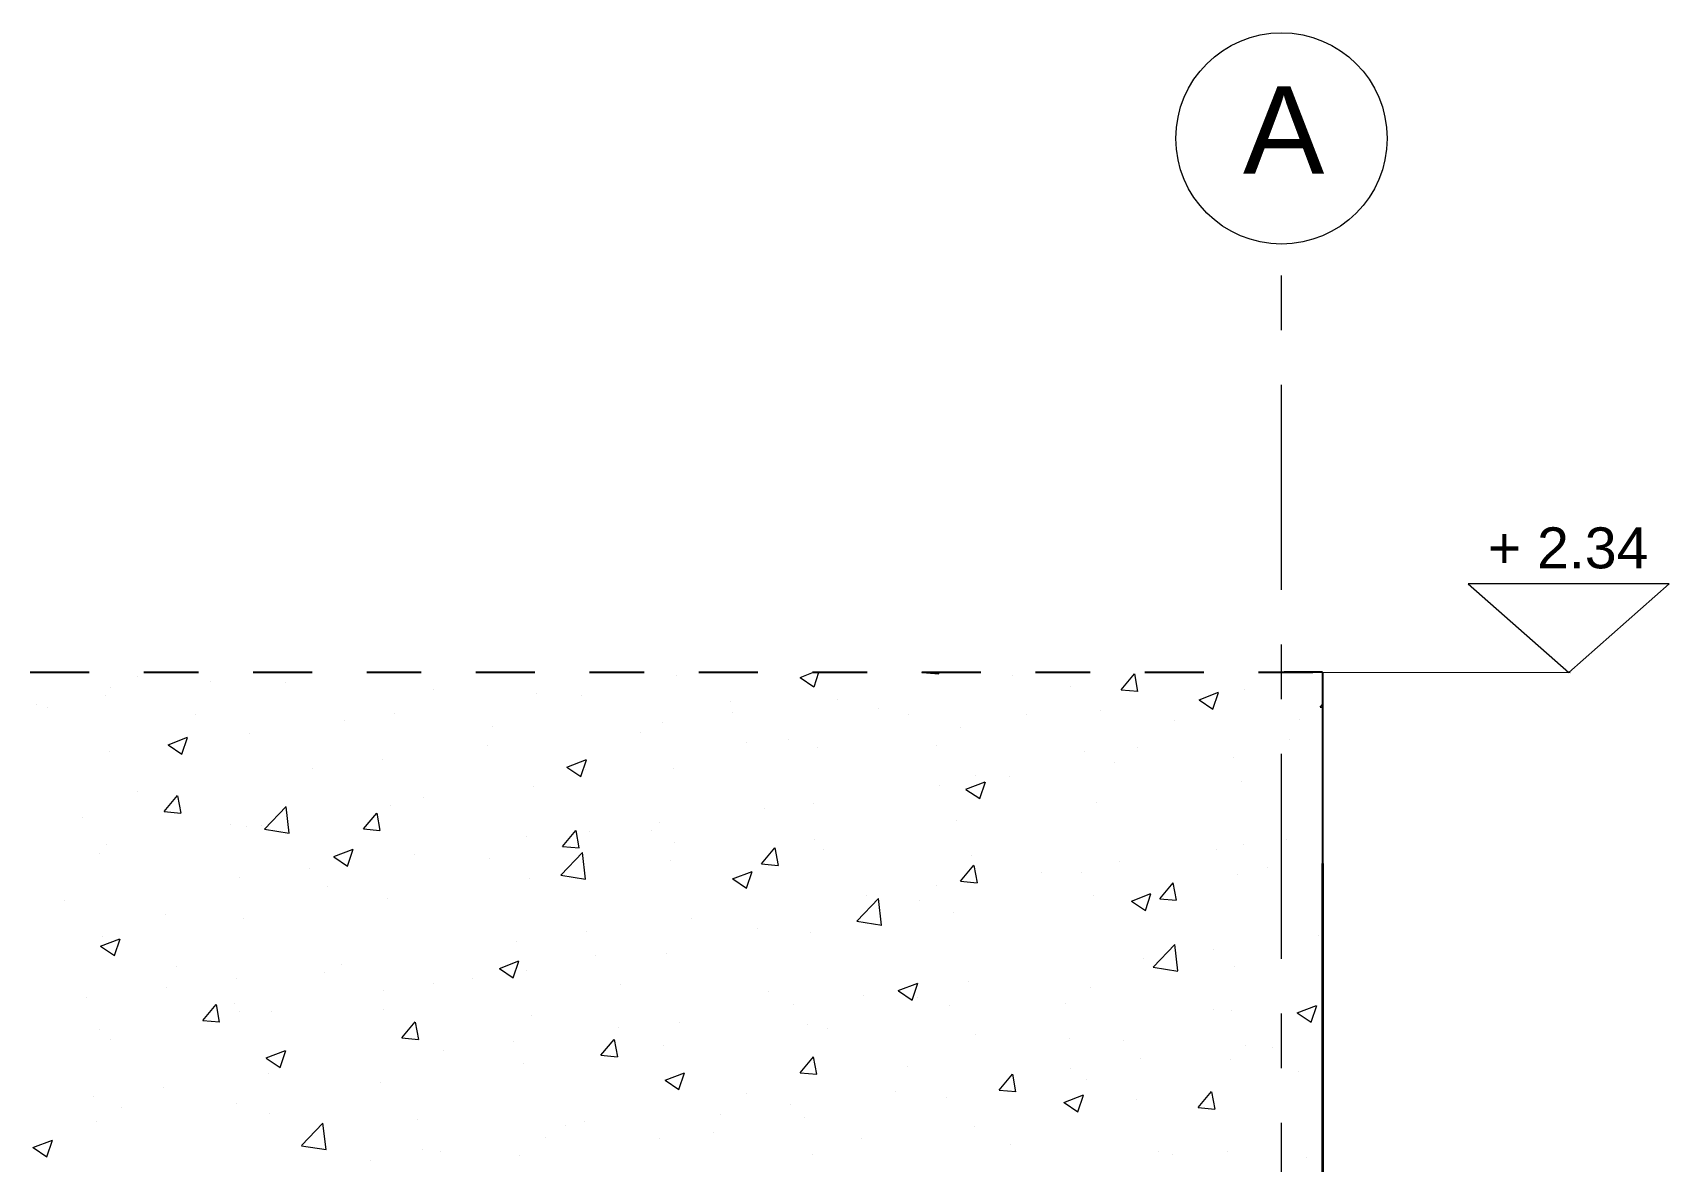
# Model space of a CAD drawing. Header units: inches. Extents: x -1721 to -596, y -6348 to -3031.
# Drawn here: x -813.54 to -810.545, y -3137.56 to -3135.495 of the extents above; entities that cross this region are included whole.
import ezdxf

# ---------------------------------------------------------------- set-up
doc = ezdxf.new("R2010")
doc.units = ezdxf.units.IN
doc.header["$MEASUREMENT"] = 0
for name, pattern in [('$0$ACAD_ISO10W100', [18, 12, -3, 0, -3]), ('$0$CENTERX2', [4, 2.5, -0.5, 0.5, -0.5]), ('$0$CENTRO2', [1.125, 0.75, -0.125, 0.125, -0.125])]:
    doc.linetypes.add(name, pattern=pattern)
for name, color, linetype, lineweight in [('$0$A-ANNO-SYMB', 3, 'Continuous', 18), ('$0$A-ANNO-TEXT', 3, 'Continuous', 18), ('$0$A-ELEV-MBE1', 1, 'Continuous', 35), ('$0$A-ELEV-PATT', 8, 'Continuous', 18), ('$0$AA pareti non sezionate', 2, 'Continuous', 25), ('$0$SEZIONE ARREDO', 8, 'Continuous', 25), ('$1$AA - linee quote', 3, 'Continuous', 13)]:
    doc.layers.add(name, color=color, linetype=linetype, lineweight=lineweight)
doc.styles.add('$0$ARIAL', font='Arial.ttf')
doc.styles.add('$0$E-ARIAL', font='Arial.ttf')

msp = doc.modelspace()

# ---------------------------------------------------------------- linework, layer by layer
at = {"layer": '$0$A-ANNO-SYMB'}
for p, q in [((-810.545, -3136.5035), (-810.913, -3136.5035)), ((-810.913, -3136.5035), (-810.729, -3136.6658)), ((-810.729, -3136.6658), (-810.545, -3136.5035)), ((-811.1798, -3136.6652), (-811.1798, -3136.6652)), ((-811.1798, -3136.6652), (-810.7262, -3136.6653)), ((-810.7262, -3136.6653), (-810.7262, -3136.6653))]:
    msp.add_line(p, q, dxfattribs=at)
at = {"layer": '$0$A-ELEV-MBE1'}
msp.add_line((-811.1798, -3137.0151), (-811.1798, -3139.2145), dxfattribs=at)
at = {"layer": '$0$A-ELEV-PATT', "linetype": 'Continuous'}
for p, q in [((-812.1358, -3136.6746), (-812.1112, -3136.6652)), ((-812.1103, -3136.6918), (-812.1014, -3136.6652)), ((-811.9126, -3136.6653), (-811.9125, -3136.6652)), ((-811.9125, -3136.6654), (-811.8821, -3136.668)), ((-811.8817, -3136.6682), (-811.8823, -3136.6652)), ((-811.5482, -3136.6972), (-811.5237, -3136.668)), ((-811.5174, -3136.7), (-811.5233, -3136.6682)), ((-813.3972, -3136.6933), (-813.3972, -3136.6933)), ((-813.3487, -3136.6733), (-813.3487, -3136.6733)), ((-813.2147, -3136.6824), (-813.2147, -3136.6824)), ((-813.0775, -3136.6847), (-813.0775, -3136.6847)), ((-812.8063, -3136.6962), (-812.8063, -3136.6962)), ((-812.3616, -3136.6716), (-812.3616, -3136.6716)), ((-812.1356, -3136.6748), (-812.1104, -3136.6918)), ((-811.7468, -3136.6719), (-811.7468, -3136.6719)), ((-811.6406, -3136.6912), (-811.6406, -3136.6912)), ((-811.5481, -3136.6972), (-811.5178, -3136.6999)), ((-811.3226, -3136.6963), (-811.3226, -3136.6963)), ((-813.5343, -3136.7245), (-813.5343, -3136.7245)), ((-813.4071, -3136.7078), (-813.4071, -3136.7078)), ((-812.6182, -3136.7041), (-812.6182, -3136.7041)), ((-812.5351, -3136.7076), (-812.5351, -3136.7076)), ((-812.2639, -3136.7191), (-812.2639, -3136.7191)), ((-812.0676, -3136.7142), (-812.0676, -3136.7142)), ((-811.4057, -3136.7153), (-811.3701, -3136.7017)), ((-811.4056, -3136.7155), (-811.3803, -3136.7325)), ((-811.3803, -3136.7325), (-811.37, -3136.7018)), ((-811.1838, -3136.7291), (-811.1798, -3136.7242)), ((-811.1838, -3136.7291), (-811.1798, -3136.7295)), ((-813.5127, -3136.73), (-813.5127, -3136.73)), ((-813.2416, -3136.7415), (-813.2416, -3136.7415)), ((-812.9704, -3136.7529), (-812.9704, -3136.7529)), ((-812.879, -3136.7399), (-812.879, -3136.7399)), ((-812.3871, -3136.7562), (-812.3871, -3136.7562)), ((-812.26, -3136.7395), (-812.26, -3136.7395)), ((-811.9928, -3136.7305), (-811.9928, -3136.7305)), ((-811.9369, -3136.7421), (-811.9369, -3136.7421)), ((-811.7216, -3136.742), (-811.7216, -3136.742)), ((-811.5865, -3136.7344), (-811.5865, -3136.7344)), ((-811.4504, -3136.7535), (-811.4504, -3136.7535)), ((-811.2226, -3136.7519), (-811.2226, -3136.7519)), ((-813.2927, -3136.7978), (-813.2571, -3136.7841)), ((-813.2672, -3136.815), (-813.2569, -3136.7843)), ((-813.1428, -3136.778), (-813.1428, -3136.778)), ((-812.6992, -3136.7644), (-812.6992, -3136.7644)), ((-812.428, -3136.7759), (-812.428, -3136.7759)), ((-812.1568, -3136.7873), (-812.1568, -3136.7873)), ((-811.8431, -3136.7669), (-811.8431, -3136.7669)), ((-811.24, -3136.788), (-811.24, -3136.788)), ((-813.3994, -3136.8105), (-813.3994, -3136.8105)), ((-813.2925, -3136.7979), (-813.2673, -3136.815)), ((-812.708, -3136.7985), (-812.708, -3136.7985)), ((-812.2331, -3136.793), (-812.2331, -3136.793)), ((-812.1039, -3136.8026), (-812.1039, -3136.8026)), ((-811.8857, -3136.7988), (-811.8857, -3136.7988)), ((-811.6145, -3136.8102), (-811.6145, -3136.8102)), ((-811.5189, -3136.8028), (-811.5189, -3136.8028)), ((-813.0275, -3136.8406), (-813.0275, -3136.8406)), ((-812.9004, -3136.8238), (-812.9004, -3136.8238)), ((-812.5626, -3136.8385), (-812.527, -3136.8248)), ((-812.5625, -3136.8386), (-812.5372, -3136.8557)), ((-812.5372, -3136.8557), (-812.5269, -3136.825)), ((-812.5294, -3136.8438), (-812.5294, -3136.8438)), ((-812.3677, -3136.8407), (-812.3677, -3136.8407)), ((-811.5608, -3136.8302), (-811.5608, -3136.8302)), ((-811.3433, -3136.8217), (-811.3433, -3136.8217)), ((-812.6243, -3136.8733), (-812.6243, -3136.8733)), ((-811.8804, -3136.8723), (-811.8804, -3136.8723)), ((-811.8325, -3136.8792), (-811.797, -3136.8655)), ((-811.8152, -3136.8536), (-811.8152, -3136.8536)), ((-811.8071, -3136.8963), (-811.7968, -3136.8656)), ((-811.7532, -3136.8556), (-811.7532, -3136.8556)), ((-811.3288, -3136.8654), (-811.3288, -3136.8654)), ((-813.3484, -3136.8828), (-813.3484, -3136.8828)), ((-813.2996, -3136.9199), (-813.2751, -3136.8907)), ((-813.2687, -3136.9227), (-813.2746, -3136.8909)), ((-812.8257, -3136.8947), (-812.8257, -3136.8947)), ((-812.1114, -3136.9045), (-812.1114, -3136.9045)), ((-811.8324, -3136.8793), (-811.8071, -3136.8963)), ((-811.5926, -3136.9035), (-811.5926, -3136.9035)), ((-813.4497, -3136.9315), (-813.4497, -3136.9315)), ((-813.2995, -3136.92), (-813.2691, -3136.9226)), ((-813.1161, -3136.9522), (-813.0765, -3136.9109)), ((-813.0709, -3136.9593), (-813.0765, -3136.911)), ((-812.9352, -3136.9518), (-812.9107, -3136.9226)), ((-812.9044, -3136.9546), (-812.9102, -3136.9228)), ((-812.8852, -3136.909), (-812.8852, -3136.909)), ((-812.2012, -3136.9145), (-812.2012, -3136.9145)), ((-811.8492, -3136.936), (-811.8492, -3136.936)), ((-813.1786, -3136.9429), (-813.1786, -3136.9429)), ((-813.149, -3136.9471), (-813.149, -3136.9471)), ((-813.1219, -3136.9455), (-813.1219, -3136.9455)), ((-813.116, -3136.9523), (-813.0708, -3136.9593)), ((-812.9351, -3136.9518), (-812.9048, -3136.9545)), ((-812.9074, -3136.9544), (-812.9074, -3136.9544)), ((-812.6362, -3136.9658), (-812.6362, -3136.9658)), ((-812.5708, -3136.9837), (-812.5463, -3136.9545)), ((-812.54, -3136.9865), (-812.5459, -3136.9547)), ((-812.5208, -3136.9566), (-812.5208, -3136.9566)), ((-812.4077, -3136.9553), (-812.4077, -3136.9553)), ((-812.3936, -3136.9399), (-812.3936, -3136.9399)), ((-813.4182, -3136.9964), (-813.4182, -3136.9964)), ((-813.4056, -3136.9796), (-813.4056, -3136.9796)), ((-812.9894, -3137.0023), (-812.9539, -3136.9887)), ((-812.964, -3137.0195), (-812.9537, -3136.9888)), ((-812.5739, -3137.0362), (-812.5343, -3136.995)), ((-812.5708, -3136.9837), (-812.5404, -3136.9864)), ((-812.5287, -3137.0434), (-812.5343, -3136.9951)), ((-812.365, -3136.9773), (-812.365, -3136.9773)), ((-812.2065, -3137.0155), (-812.182, -3136.9864)), ((-812.1756, -3137.0184), (-812.1815, -3136.9865)), ((-812.1101, -3136.9718), (-812.1101, -3136.9718)), ((-812.0938, -3136.9888), (-812.0938, -3136.9888)), ((-811.3736, -3136.9884), (-811.3736, -3136.9884)), ((-811.3249, -3136.9806), (-811.3249, -3136.9806)), ((-811.2465, -3136.9716), (-811.2465, -3136.9716)), ((-813.034, -3137.0242), (-813.034, -3137.0242)), ((-812.9893, -3137.0025), (-812.964, -3137.0195)), ((-812.8416, -3136.9988), (-812.8416, -3136.9988)), ((-812.7039, -3137.0062), (-812.7039, -3137.0062)), ((-812.3739, -3137.0098), (-812.3739, -3137.0098)), ((-812.2064, -3137.0156), (-812.176, -3137.0183)), ((-811.8421, -3137.0474), (-811.8176, -3137.0182)), ((-811.8227, -3137.0002), (-811.8227, -3137.0002)), ((-811.8113, -3137.0503), (-811.8171, -3137.0184)), ((-811.5515, -3137.0117), (-811.5515, -3137.0117)), ((-811.2803, -3137.0231), (-811.2803, -3137.0231)), ((-813.1612, -3137.0409), (-813.1612, -3137.0409)), ((-813.0002, -3137.0571), (-813.0002, -3137.0571)), ((-812.6305, -3137.0424), (-812.6305, -3137.0424)), ((-812.5738, -3137.0364), (-812.5286, -3137.0434)), ((-812.2594, -3137.043), (-812.2238, -3137.0294)), ((-812.2592, -3137.0431), (-812.234, -3137.0602)), ((-812.2339, -3137.0602), (-812.2236, -3137.0295)), ((-811.8869, -3137.0559), (-811.8869, -3137.0559)), ((-811.842, -3137.0475), (-811.8117, -3137.0501)), ((-811.6945, -3137.0306), (-811.6945, -3137.0306)), ((-811.6211, -3137.0314), (-811.6211, -3137.0314)), ((-811.4777, -3137.0793), (-811.4532, -3137.0501)), ((-811.4469, -3137.0821), (-811.4528, -3137.0503)), ((-811.335, -3137.0345), (-811.335, -3137.0345)), ((-813.482, -3137.0832), (-813.482, -3137.0832)), ((-812.8913, -3137.0781), (-812.8913, -3137.0781)), ((-812.0318, -3137.1203), (-811.9922, -3137.0791)), ((-812.014, -3137.0727), (-812.014, -3137.0727)), ((-811.9866, -3137.1275), (-811.9922, -3137.0792)), ((-811.9174, -3137.0823), (-811.9174, -3137.0823)), ((-811.5988, -3137.0726), (-811.5988, -3137.0726)), ((-811.5293, -3137.0837), (-811.4937, -3137.07)), ((-811.5292, -3137.0838), (-811.5039, -3137.1009)), ((-811.5039, -3137.1009), (-811.4936, -3137.0702)), ((-811.4777, -3137.0794), (-811.4473, -3137.082)), ((-813.2964, -3137.1079), (-813.2964, -3137.1079)), ((-813.1552, -3137.1162), (-813.1552, -3137.1162)), ((-812.3349, -3137.1149), (-812.3349, -3137.1149)), ((-811.8554, -3137.1051), (-811.8554, -3137.1051)), ((-812.5273, -3137.1402), (-812.5273, -3137.1402)), ((-812.2137, -3137.1331), (-812.2137, -3137.1331)), ((-812.1162, -3137.1409), (-812.1162, -3137.1409)), ((-812.0317, -3137.1205), (-811.9865, -3137.1275)), ((-811.1877, -3137.1466), (-811.1877, -3137.1466)), ((-813.4163, -3137.1662), (-813.3807, -3137.1525)), ((-813.4161, -3137.1663), (-813.3909, -3137.1833)), ((-813.4118, -3137.1487), (-813.4118, -3137.1487)), ((-813.3908, -3137.1833), (-813.3805, -3137.1527)), ((-812.6544, -3137.157), (-812.6544, -3137.157)), ((-811.4896, -3137.2044), (-811.45, -3137.1632)), ((-811.4444, -3137.2115), (-811.45, -3137.1633)), ((-811.3801, -3137.172), (-811.3801, -3137.172)), ((-813.2775, -3137.2025), (-813.2775, -3137.2025)), ((-812.9753, -3137.1992), (-812.9753, -3137.1992)), ((-812.6862, -3137.2069), (-812.6506, -3137.1932)), ((-812.6861, -3137.207), (-812.6608, -3137.224)), ((-812.6608, -3137.224), (-812.6505, -3137.1933)), ((-812.5099, -3137.184), (-812.5099, -3137.184)), ((-812.3801, -3137.179), (-812.3801, -3137.179)), ((-811.5073, -3137.1887), (-811.5073, -3137.1887)), ((-811.4895, -3137.2046), (-811.4443, -3137.2116)), ((-811.3411, -3137.2036), (-811.3411, -3137.2036)), ((-813.1676, -3137.2245), (-813.1676, -3137.2245)), ((-813.0063, -3137.214), (-813.0063, -3137.214)), ((-812.8062, -3137.2348), (-812.8062, -3137.2348)), ((-812.7351, -3137.2254), (-812.7351, -3137.2254)), ((-812.6367, -3137.2115), (-812.6367, -3137.2115)), ((-812.4639, -3137.2369), (-812.4639, -3137.2369)), ((-811.9561, -3137.2475), (-811.9206, -3137.2339)), ((-811.9307, -3137.2647), (-811.9204, -3137.234)), ((-811.8281, -3137.2309), (-811.8281, -3137.2309)), ((-813.4416, -3137.2593), (-813.4416, -3137.2593)), ((-813.2948, -3137.2413), (-813.2948, -3137.2413)), ((-812.8975, -3137.2472), (-812.8975, -3137.2472)), ((-812.1928, -3137.2483), (-812.1928, -3137.2483)), ((-812.0205, -3137.2563), (-812.0205, -3137.2563)), ((-811.956, -3137.2477), (-811.9307, -3137.2647)), ((-811.9216, -3137.2598), (-811.9216, -3137.2598)), ((-811.605, -3137.2417), (-811.605, -3137.2417)), ((-813.2291, -3137.302), (-813.2046, -3137.2728)), ((-813.1983, -3137.3049), (-813.2041, -3137.273)), ((-813.1704, -3137.2708), (-813.1704, -3137.2708)), ((-813.1614, -3137.2853), (-813.1614, -3137.2853)), ((-813.1024, -3137.2857), (-813.1024, -3137.2857)), ((-812.8992, -3137.2822), (-812.8992, -3137.2822)), ((-812.628, -3137.2937), (-812.628, -3137.2937)), ((-812.1477, -3137.273), (-812.1477, -3137.273)), ((-811.8616, -3137.2742), (-811.8616, -3137.2742)), ((-811.6504, -3137.2713), (-811.6504, -3137.2713)), ((-811.3792, -3137.2827), (-811.3792, -3137.2827)), ((-811.3459, -3137.2837), (-811.3459, -3137.2837)), ((-811.2261, -3137.2882), (-811.1905, -3137.2746)), ((-811.226, -3137.2884), (-811.2007, -3137.3054)), ((-811.2006, -3137.3054), (-811.1903, -3137.2747)), ((-813.418, -3137.3179), (-813.418, -3137.3179)), ((-813.229, -3137.3021), (-813.1986, -3137.3047)), ((-812.8647, -3137.3339), (-812.8402, -3137.3047)), ((-812.8339, -3137.3367), (-812.8398, -3137.3049)), ((-812.4685, -3137.3153), (-812.4685, -3137.3153)), ((-812.3568, -3137.3051), (-812.3568, -3137.3051)), ((-812.1224, -3137.31), (-812.1224, -3137.31)), ((-812.0856, -3137.3166), (-812.0856, -3137.3166)), ((-811.8145, -3137.328), (-811.8145, -3137.328)), ((-813.3987, -3137.3365), (-813.3987, -3137.3365)), ((-813.113, -3137.3707), (-813.0775, -3137.357)), ((-813.0876, -3137.3879), (-813.0773, -3137.3572)), ((-812.8646, -3137.334), (-812.8343, -3137.3366)), ((-812.7881, -3137.3573), (-812.7881, -3137.3573)), ((-812.6609, -3137.3406), (-812.6609, -3137.3406)), ((-812.5003, -3137.3658), (-812.4759, -3137.3366)), ((-812.4695, -3137.3686), (-812.4754, -3137.3368)), ((-812.3863, -3137.3481), (-812.3863, -3137.3481)), ((-811.6421, -3137.3345), (-811.6421, -3137.3345)), ((-811.5433, -3137.3395), (-811.5433, -3137.3395)), ((-811.3213, -3137.347), (-811.3213, -3137.347)), ((-811.2721, -3137.351), (-811.2721, -3137.351)), ((-813.1129, -3137.3708), (-813.0876, -3137.3879)), ((-812.6429, -3137.3806), (-812.6429, -3137.3806)), ((-812.5003, -3137.3658), (-812.4699, -3137.3685)), ((-812.136, -3137.3977), (-812.1115, -3137.3685)), ((-812.1051, -3137.4005), (-812.111, -3137.3687)), ((-811.9384, -3137.3854), (-811.9384, -3137.3854)), ((-811.5137, -3137.3723), (-811.5137, -3137.3723)), ((-811.3473, -3137.3727), (-811.3473, -3137.3727)), ((-813.1089, -3137.3996), (-813.1089, -3137.3996)), ((-812.9037, -3137.4164), (-812.9037, -3137.4164)), ((-812.383, -3137.4114), (-812.3474, -3137.3977)), ((-812.3828, -3137.4115), (-812.3576, -3137.4286)), ((-812.3575, -3137.4286), (-812.3472, -3137.3979)), ((-812.1359, -3137.3977), (-812.1055, -3137.4004)), ((-811.7716, -3137.4295), (-811.7471, -3137.4003)), ((-811.7408, -3137.4324), (-811.7467, -3137.4005)), ((-811.6409, -3137.3891), (-811.6409, -3137.3891)), ((-811.6112, -3137.4108), (-811.6112, -3137.4108)), ((-811.2241, -3137.3952), (-811.2241, -3137.3952)), ((-813.4285, -3137.4416), (-813.4285, -3137.4416)), ((-813.3013, -3137.4249), (-813.3013, -3137.4249)), ((-812.2346, -3137.4362), (-812.2346, -3137.4362)), ((-811.9617, -3137.4313), (-811.9617, -3137.4313)), ((-811.8678, -3137.4433), (-811.8678, -3137.4433)), ((-811.7715, -3137.4296), (-811.7412, -3137.4322)), ((-811.6529, -3137.4521), (-811.6173, -3137.4384)), ((-811.6275, -3137.4692), (-811.6172, -3137.4385)), ((-811.5204, -3137.4461), (-811.5204, -3137.4461)), ((-811.4072, -3137.4614), (-811.3827, -3137.4322)), ((-811.3764, -3137.4643), (-811.3823, -3137.4324)), ((-813.3785, -3137.4607), (-813.3785, -3137.4607)), ((-813.1675, -3137.4544), (-813.1675, -3137.4544)), ((-813.1074, -3137.4722), (-813.1074, -3137.4722)), ((-812.2813, -3137.4734), (-812.2813, -3137.4734)), ((-812.1541, -3137.4566), (-812.1541, -3137.4566)), ((-811.6528, -3137.4522), (-811.6275, -3137.4692)), ((-811.4072, -3137.4615), (-811.3768, -3137.4641)), ((-813.4241, -3137.487), (-813.4241, -3137.487)), ((-813.0487, -3137.5311), (-813.0091, -3137.4899)), ((-813.0035, -3137.5382), (-813.0091, -3137.49)), ((-812.8362, -3137.4837), (-812.8362, -3137.4837)), ((-812.565, -3137.4951), (-812.565, -3137.4951)), ((-812.5309, -3137.4871), (-812.5309, -3137.4871)), ((-812.2938, -3137.5066), (-812.2938, -3137.5066)), ((-812.1286, -3137.4791), (-812.1286, -3137.4791)), ((-811.8167, -3137.4969), (-811.8167, -3137.4969)), ((-813.5399, -3137.5345), (-813.5043, -3137.5209)), ((-813.5397, -3137.5347), (-813.5145, -3137.5517)), ((-813.5144, -3137.5517), (-813.5041, -3137.521)), ((-813.0486, -3137.5313), (-813.0034, -3137.5383)), ((-812.8272, -3137.5379), (-812.8272, -3137.5379)), ((-812.6021, -3137.5156), (-812.6021, -3137.5156)), ((-812.3924, -3137.5172), (-812.3924, -3137.5172)), ((-812.0226, -3137.518), (-812.0226, -3137.518)), ((-811.7515, -3137.5295), (-811.7515, -3137.5295)), ((-812.9217, -3137.5577), (-812.9217, -3137.5577)), ((-812.7945, -3137.5409), (-812.7945, -3137.5409)), ((-812.649, -3137.5497), (-812.649, -3137.5497)), ((-812.1129, -3137.5478), (-812.1129, -3137.5478)), ((-811.4803, -3137.5409), (-811.4803, -3137.5409)), ((-811.455, -3137.5474), (-811.455, -3137.5474)), ((-811.3535, -3137.5418), (-811.3535, -3137.5418)), ((-811.2091, -3137.5524), (-811.2091, -3137.5524))]:
    msp.add_line(p, q, dxfattribs=at)
at = {"layer": '$0$AA pareti non sezionate', "linetype": '$0$ACAD_ISO10W100', "ltscale": 0.009}
msp.add_line((-823.3371, -3136.6652), (-811.1798, -3136.6652), dxfattribs=at)
at = {"layer": '$0$AA pareti non sezionate'}
msp.add_line((-811.1798, -3136.6652), (-811.1798, -3139.2145), dxfattribs=at)
at = {"layer": '$0$SEZIONE ARREDO', "color": 7, "linetype": 'Continuous', "true_color": 0xffffff}
msp.add_line((-811.1798, -3136.6652), (-811.2498, -3136.6652), dxfattribs=at)
at = {"layer": '$1$AA - linee quote', "linetype": '$0$CENTRO2', "ltscale": 0.5}
msp.add_line((-811.2547, -3139.2145), (-811.2547, -3135.8817), dxfattribs=at)
at = {"layer": '$1$AA - linee quote'}
msp.add_circle((-811.2547, -3135.6884), 0.1933, dxfattribs=at)

# ---------------------------------------------------------------- texts
at = {"layer": '$0$A-ANNO-TEXT', "style": '$0$E-ARIAL'}
msp.add_text('+ 2.34', height=0.075, dxfattribs=at).set_placement((-810.8773, -3136.475))
at = {"layer": '$1$AA - linee quote', "linetype": '$0$CENTERX2', "ltscale": 5, "style": '$0$ARIAL'}
msp.add_attdef('A', (-811.3253, -3135.7532), '', height=0.16, dxfattribs=at)

doc.saveas('drawing.dxf')
